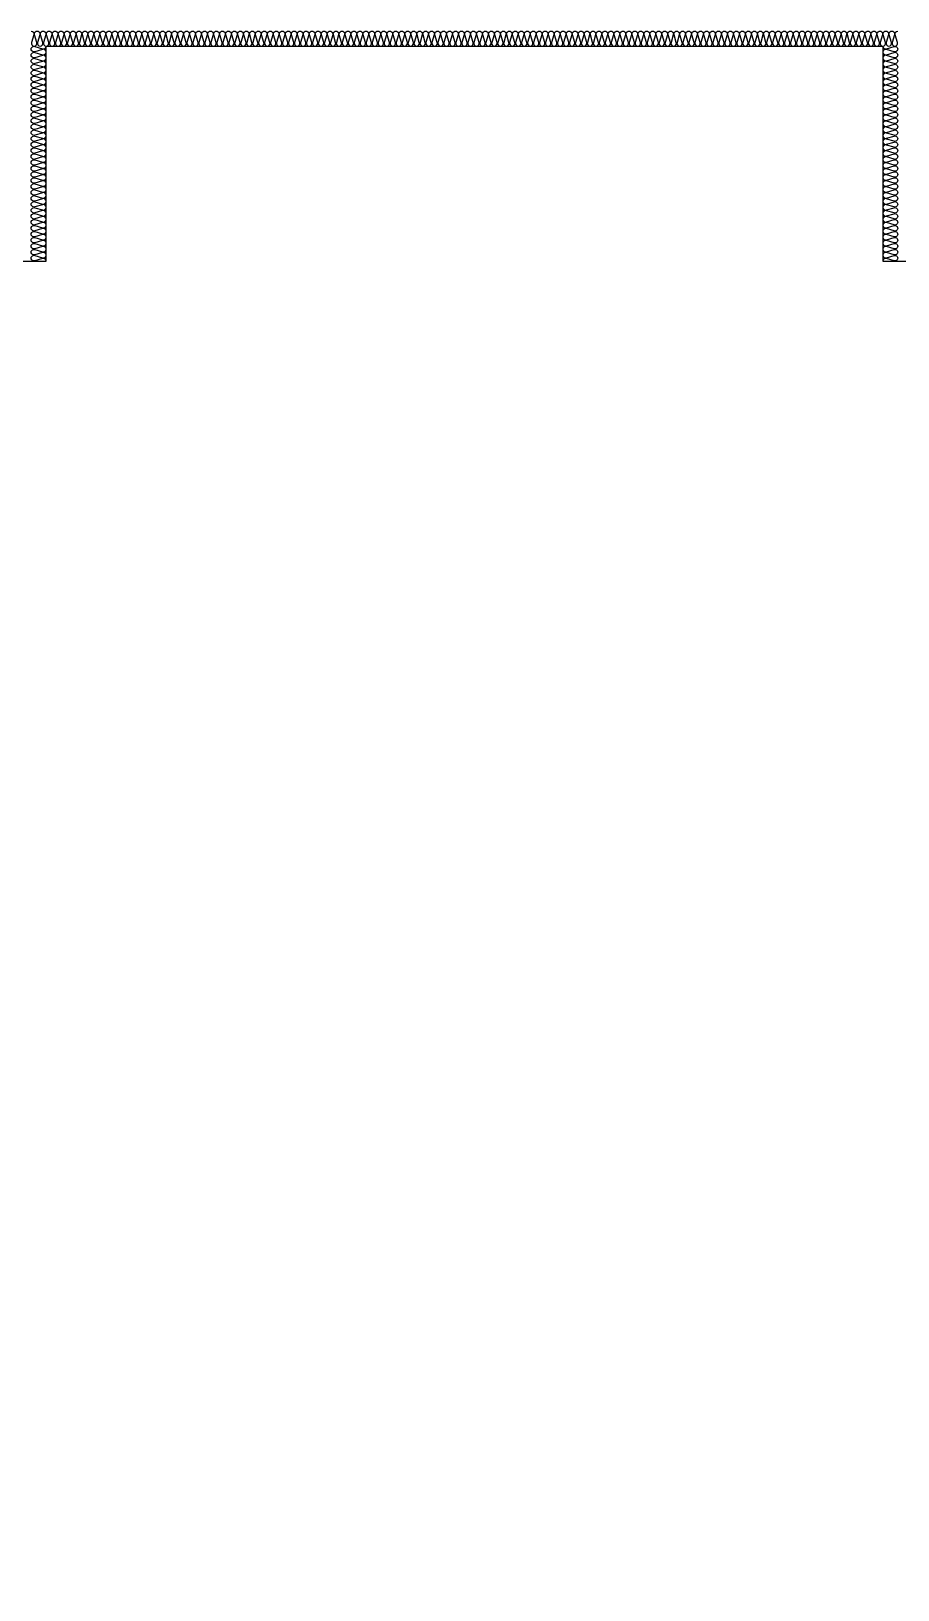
# Model space of a CAD drawing. Header units: millimetres. Extents: x 17311 to 801382, y -242618 to -104888.
# Drawn here: x 317411 to 320311, y -198279 to -193059 of the extents above; entities that cross this region are included whole.
import ezdxf

# ---------------------------------------------------------------- set-up
doc = ezdxf.new("R2010")
doc.units = ezdxf.units.MM
doc.header["$LTSCALE"] = 250
doc.layers.add('ISL', color=251, linetype='Continuous')

msp = doc.modelspace()

# ---------------------------------------------------------------- linework, layer by layer
at = {"layer": 'ISL'}
for points in [[(317410.7, -193059.5, -0.509039), (317419.5, -193071.6), (317411.8, -193097.4, 0.509267), (317420.7, -193109.5, 0.509267), (317429.5, -193097.4), (317421.8, -193071.6, -1.372593), (317439.5, -193071.6), (317431.8, -193097.4, 0.509267), (317440.7, -193109.5, 0.509267), (317449.5, -193097.4), (317441.8, -193071.6, -1.372593), (317459.5, -193071.6), (317451.8, -193097.4, 0.509267), (317460.7, -193109.5, 0.509267), (317469.5, -193097.4), (317461.8, -193071.6, -1.372593), (317479.5, -193071.6), (317471.8, -193097.4, 0.509267), (317480.7, -193109.5, 0.509267), (317489.5, -193097.4), (317481.8, -193071.6, -1.372593), (317499.5, -193071.6), (317491.8, -193097.4, 0.509267), (317500.7, -193109.5, 0.509267), (317509.5, -193097.4), (317501.8, -193071.6, -1.372593), (317519.5, -193071.6), (317511.8, -193097.4, 0.509267), (317520.7, -193109.5, 0.509267), (317529.5, -193097.4), (317521.8, -193071.6, -1.372593), (317539.5, -193071.6), (317531.8, -193097.4, 0.509267), (317540.7, -193109.5, 0.509267), (317549.5, -193097.4), (317541.8, -193071.6, -1.372593), (317559.5, -193071.6), (317551.8, -193097.4, 0.509267), (317560.7, -193109.5, 0.509267), (317569.5, -193097.4), (317561.8, -193071.6, -1.372593), (317579.5, -193071.6), (317571.8, -193097.4, 0.509267), (317580.7, -193109.5, 0.509267), (317589.5, -193097.4), (317581.8, -193071.6, -1.372593), (317599.5, -193071.6), (317591.8, -193097.4, 0.509267), (317600.7, -193109.5, 0.509267), (317609.5, -193097.4), (317601.8, -193071.6, -1.372593), (317619.5, -193071.6), (317611.8, -193097.4, 0.509267), (317620.7, -193109.5, 0.509267), (317629.5, -193097.4), (317621.8, -193071.6, -1.372593), (317639.5, -193071.6), (317631.8, -193097.4, 0.509267), (317640.7, -193109.5, 0.509267), (317649.5, -193097.4), (317641.8, -193071.6, -1.372593), (317659.5, -193071.6), (317651.8, -193097.4, 0.509267), (317660.7, -193109.5, 0.509267), (317669.5, -193097.4), (317661.8, -193071.6, -1.372593), (317679.5, -193071.6), (317671.8, -193097.4, 0.509267), (317680.7, -193109.5, 0.509267), (317689.5, -193097.4), (317681.8, -193071.6, -1.372593), (317699.5, -193071.6), (317691.8, -193097.4, 0.509267), (317700.7, -193109.5, 0.509267), (317709.5, -193097.4), (317701.8, -193071.6, -1.372593), (317719.5, -193071.6), (317711.8, -193097.4, 0.509267), (317720.7, -193109.5, 0.509267), (317729.5, -193097.4), (317721.8, -193071.6, -1.372593), (317739.5, -193071.6), (317731.8, -193097.4, 0.509267), (317740.7, -193109.5, 0.509267), (317749.5, -193097.4), (317741.8, -193071.6, -1.372593), (317759.5, -193071.6), (317751.8, -193097.4, 0.509267), (317760.7, -193109.5, 0.509267), (317769.5, -193097.4), (317761.8, -193071.6, -1.372593), (317779.5, -193071.6), (317771.8, -193097.4, 0.509267), (317780.7, -193109.5, 0.509267), (317789.5, -193097.4), (317781.8, -193071.6, -1.372593), (317799.5, -193071.6), (317791.8, -193097.4, 0.509267), (317800.7, -193109.5, 0.509267), (317809.5, -193097.4), (317801.8, -193071.6, -1.372593), (317819.5, -193071.6), (317811.8, -193097.4, 0.509267), (317820.7, -193109.5, 0.509267), (317829.5, -193097.4), (317821.8, -193071.6, -1.372593), (317839.5, -193071.6), (317831.8, -193097.4, 0.509267), (317840.7, -193109.5, 0.509267), (317849.5, -193097.4), (317841.8, -193071.6, -1.372593), (317859.5, -193071.6), (317851.8, -193097.4, 0.509267), (317860.7, -193109.5, 0.509267), (317869.5, -193097.4), (317861.8, -193071.6, -1.372593), (317879.5, -193071.6), (317871.8, -193097.4, 0.509267), (317880.7, -193109.5, 0.509267), (317889.5, -193097.4), (317881.8, -193071.6, -1.372593), (317899.5, -193071.6), (317891.8, -193097.4, 0.509267), (317900.7, -193109.5, 0.509267), (317909.5, -193097.4), (317901.8, -193071.6, -1.372593), (317919.5, -193071.6), (317911.8, -193097.4, 0.509267), (317920.7, -193109.5, 0.509267), (317929.5, -193097.4), (317921.8, -193071.6, -1.372593), (317939.5, -193071.6), (317931.8, -193097.4, 0.509267), (317940.7, -193109.5, 0.509267), (317949.5, -193097.4), (317941.8, -193071.6, -1.372593), (317959.5, -193071.6), (317951.8, -193097.4, 0.509267), (317960.7, -193109.5, 0.509267), (317969.5, -193097.4), (317961.8, -193071.6, -1.372593), (317979.5, -193071.6), (317971.8, -193097.4, 0.509267), (317980.7, -193109.5, 0.509267), (317989.5, -193097.4), (317981.8, -193071.6, -1.372593), (317999.5, -193071.6), (317991.8, -193097.4, 0.509267), (318000.7, -193109.5, 0.509267), (318009.5, -193097.4), (318001.8, -193071.6, -1.372593), (318019.5, -193071.6), (318011.8, -193097.4, 0.509267), (318020.7, -193109.5, 0.509267), (318029.5, -193097.4), (318021.8, -193071.6, -1.372593), (318039.5, -193071.6), (318031.8, -193097.4, 0.509267), (318040.7, -193109.5, 0.509267), (318049.5, -193097.4), (318041.8, -193071.6, -1.372593), (318059.5, -193071.6), (318051.8, -193097.4, 0.509267), (318060.7, -193109.5, 0.509267), (318069.5, -193097.4), (318061.8, -193071.6, -1.372593), (318079.5, -193071.6), (318071.8, -193097.4, 0.509267), (318080.7, -193109.5, 0.509267), (318089.5, -193097.4), (318081.8, -193071.6, -1.372593), (318099.5, -193071.6), (318091.8, -193097.4, 0.509267), (318100.7, -193109.5, 0.509267), (318109.5, -193097.4), (318101.8, -193071.6, -1.372593), (318119.5, -193071.6), (318111.8, -193097.4, 0.509267), (318120.7, -193109.5, 0.509267), (318129.5, -193097.4), (318121.8, -193071.6, -1.372593), (318139.5, -193071.6), (318131.8, -193097.4, 0.509267), (318140.7, -193109.5, 0.509267), (318149.5, -193097.4), (318141.8, -193071.6, -1.372593), (318159.5, -193071.6), (318151.8, -193097.4, 0.509267), (318160.7, -193109.5, 0.509267), (318169.5, -193097.4), (318161.8, -193071.6, -1.372593), (318179.5, -193071.6), (318171.8, -193097.4, 0.509267), (318180.7, -193109.5, 0.509267), (318189.5, -193097.4), (318181.8, -193071.6, -1.372593), (318199.5, -193071.6), (318191.8, -193097.4, 0.509267), (318200.7, -193109.5, 0.509267), (318209.5, -193097.4), (318201.8, -193071.6, -1.372593), (318219.5, -193071.6), (318211.8, -193097.4, 0.509267), (318220.7, -193109.5, 0.509267), (318229.5, -193097.4), (318221.8, -193071.6, -1.372593), (318239.5, -193071.6), (318231.8, -193097.4, 0.509267), (318240.7, -193109.5, 0.509267), (318249.5, -193097.4), (318241.8, -193071.6, -1.372593), (318259.5, -193071.6), (318251.8, -193097.4, 0.509267), (318260.7, -193109.5, 0.509267), (318269.5, -193097.4), (318261.8, -193071.6, -1.372593), (318279.5, -193071.6), (318271.8, -193097.4, 0.509267), (318280.7, -193109.5, 0.509267), (318289.5, -193097.4), (318281.8, -193071.6, -1.372593), (318299.5, -193071.6), (318291.8, -193097.4, 0.509267), (318300.7, -193109.5, 0.509267), (318309.5, -193097.4), (318301.8, -193071.6, -1.372593), (318319.5, -193071.6), (318311.8, -193097.4, 0.509267), (318320.7, -193109.5, 0.509267), (318329.5, -193097.4), (318321.8, -193071.6, -1.372593), (318339.5, -193071.6), (318331.8, -193097.4, 0.509267), (318340.7, -193109.5, 0.509267), (318349.5, -193097.4), (318341.8, -193071.6, -1.372593), (318359.5, -193071.6), (318351.8, -193097.4, 0.509267), (318360.7, -193109.5, 0.509267), (318369.5, -193097.4), (318361.8, -193071.6, -1.372593), (318379.5, -193071.6), (318371.8, -193097.4, 0.509267), (318380.7, -193109.5, 0.509267), (318389.5, -193097.4), (318381.8, -193071.6, -1.372593), (318399.5, -193071.6), (318391.8, -193097.4, 0.509267), (318400.7, -193109.5, 0.509267), (318409.5, -193097.4), (318401.8, -193071.6, -1.372593), (318419.5, -193071.6), (318411.8, -193097.4, 0.509267), (318420.7, -193109.5, 0.509267), (318429.5, -193097.4), (318421.8, -193071.6, -1.372593), (318439.5, -193071.6), (318431.8, -193097.4, 0.509267), (318440.7, -193109.5, 0.509267), (318449.5, -193097.4), (318441.8, -193071.6, -1.372593), (318459.5, -193071.6), (318451.8, -193097.4, 0.509267), (318460.7, -193109.5, 0.509267), (318469.5, -193097.4), (318461.8, -193071.6, -1.372593), (318479.5, -193071.6), (318471.8, -193097.4, 0.509267), (318480.7, -193109.5, 0.509267), (318489.5, -193097.4), (318481.8, -193071.6, -1.372593), (318499.5, -193071.6), (318491.8, -193097.4, 0.509267), (318500.7, -193109.5, 0.509267), (318509.5, -193097.4), (318501.8, -193071.6, -1.372593), (318519.5, -193071.6), (318511.8, -193097.4, 0.509267), (318520.7, -193109.5, 0.509267), (318529.5, -193097.4), (318521.8, -193071.6, -1.372593), (318539.5, -193071.6), (318531.8, -193097.4, 0.509267), (318540.7, -193109.5, 0.509267), (318549.5, -193097.4), (318541.8, -193071.6, -1.372593), (318559.5, -193071.6), (318551.8, -193097.4, 0.509267), (318560.7, -193109.5, 0.509267), (318569.5, -193097.4), (318561.8, -193071.6, -1.372593), (318579.5, -193071.6), (318571.8, -193097.4, 0.509267), (318580.7, -193109.5, 0.509267), (318589.5, -193097.4), (318581.8, -193071.6, -1.372593), (318599.5, -193071.6), (318591.8, -193097.4, 0.509267), (318600.7, -193109.5, 0.509267), (318609.5, -193097.4), (318601.8, -193071.6, -1.372593), (318619.5, -193071.6), (318611.8, -193097.4, 0.509267), (318620.7, -193109.5, 0.509267), (318629.5, -193097.4), (318621.8, -193071.6, -1.372593), (318639.5, -193071.6), (318631.8, -193097.4, 0.509267), (318640.7, -193109.5, 0.509267), (318649.5, -193097.4), (318641.8, -193071.6, -1.372593), (318659.5, -193071.6), (318651.8, -193097.4, 0.509267), (318660.7, -193109.5, 0.509267), (318669.5, -193097.4), (318661.8, -193071.6, -1.372593), (318679.5, -193071.6), (318671.8, -193097.4, 0.509267), (318680.7, -193109.5, 0.509267), (318689.5, -193097.4), (318681.8, -193071.6, -1.372593), (318699.5, -193071.6), (318691.8, -193097.4, 0.509267), (318700.7, -193109.5, 0.509267), (318709.5, -193097.4), (318701.8, -193071.6, -1.372593), (318719.5, -193071.6), (318711.8, -193097.4, 0.509267), (318720.7, -193109.5, 0.509267), (318729.5, -193097.4), (318721.8, -193071.6, -1.372593), (318739.5, -193071.6), (318731.8, -193097.4, 0.509267), (318740.7, -193109.5, 0.509267), (318749.5, -193097.4), (318741.8, -193071.6, -1.372593), (318759.5, -193071.6), (318751.8, -193097.4, 0.509267), (318760.7, -193109.5, 0.509267), (318769.5, -193097.4), (318761.8, -193071.6, -1.372593), (318779.5, -193071.6), (318771.8, -193097.4, 0.509267), (318780.7, -193109.5, 0.509267), (318789.5, -193097.4), (318781.8, -193071.6, -1.372593), (318799.5, -193071.6), (318791.8, -193097.4, 0.509267), (318800.7, -193109.5, 0.509267), (318809.5, -193097.4), (318801.8, -193071.6, -1.372593), (318819.5, -193071.6), (318811.8, -193097.4, 0.509267), (318820.7, -193109.5, 0.509267), (318829.5, -193097.4), (318821.8, -193071.6, -1.372593), (318839.5, -193071.6), (318831.8, -193097.4, 0.509267), (318840.7, -193109.5, 0.509267), (318849.5, -193097.4), (318841.8, -193071.6, -1.372593), (318859.5, -193071.6), (318851.8, -193097.4, 0.509267), (318860.7, -193109.5, 0.509267), (318869.5, -193097.4), (318861.8, -193071.6, -1.372593), (318879.5, -193071.6), (318871.8, -193097.4, 0.509267), (318880.7, -193109.5, 0.509267), (318889.5, -193097.4), (318881.8, -193071.6, -1.372593), (318899.5, -193071.6), (318891.8, -193097.4, 0.509267), (318900.7, -193109.5, 0.509267), (318909.5, -193097.4), (318901.8, -193071.6, -1.372593), (318919.5, -193071.6), (318911.8, -193097.4, 0.509267), (318920.7, -193109.5, 0.509267), (318929.5, -193097.4), (318921.8, -193071.6, -1.372593), (318939.5, -193071.6), (318931.8, -193097.4, 0.509267), (318940.7, -193109.5, 0.509267), (318949.5, -193097.4), (318941.8, -193071.6, -1.372593), (318959.5, -193071.6), (318951.8, -193097.4, 0.509267), (318960.7, -193109.5, 0.509267), (318969.5, -193097.4), (318961.8, -193071.6, -1.372593), (318979.5, -193071.6), (318971.8, -193097.4, 0.509267), (318980.7, -193109.5, 0.509267), (318989.5, -193097.4), (318981.8, -193071.6, -1.372593), (318999.5, -193071.6), (318991.8, -193097.4, 0.509267), (319000.7, -193109.5, 0.509267), (319009.5, -193097.4), (319001.8, -193071.6, -1.372593), (319019.5, -193071.6), (319011.8, -193097.4, 0.509267), (319020.7, -193109.5, 0.509267), (319029.5, -193097.4), (319021.8, -193071.6, -1.372593), (319039.5, -193071.6), (319031.8, -193097.4, 0.509267), (319040.7, -193109.5, 0.509267), (319049.5, -193097.4), (319041.8, -193071.6, -1.372593), (319059.5, -193071.6), (319051.8, -193097.4, 0.509267), (319060.7, -193109.5, 0.509267), (319069.5, -193097.4), (319061.8, -193071.6, -1.372593), (319079.5, -193071.6), (319071.8, -193097.4, 0.509267), (319080.7, -193109.5, 0.509267), (319089.5, -193097.4), (319081.8, -193071.6, -1.372593), (319099.5, -193071.6), (319091.8, -193097.4, 0.509267), (319100.7, -193109.5, 0.509267), (319109.5, -193097.4), (319101.8, -193071.6, -1.372593), (319119.5, -193071.6), (319111.8, -193097.4, 0.509267), (319120.7, -193109.5, 0.509267), (319129.5, -193097.4), (319121.8, -193071.6, -1.372593), (319139.5, -193071.6), (319131.8, -193097.4, 0.509267), (319140.7, -193109.5, 0.509267), (319149.5, -193097.4), (319141.8, -193071.6, -1.372593), (319159.5, -193071.6), (319151.8, -193097.4, 0.509267), (319160.7, -193109.5, 0.509267), (319169.5, -193097.4), (319161.8, -193071.6, -1.372593), (319179.5, -193071.6), (319171.8, -193097.4, 0.509267), (319180.7, -193109.5, 0.509267), (319189.5, -193097.4), (319181.8, -193071.6, -1.372593), (319199.5, -193071.6), (319191.8, -193097.4, 0.509267), (319200.7, -193109.5, 0.509267), (319209.5, -193097.4), (319201.8, -193071.6, -1.372593), (319219.5, -193071.6), (319211.8, -193097.4, 0.509267), (319220.7, -193109.5, 0.509267), (319229.5, -193097.4), (319221.8, -193071.6, -1.372593), (319239.5, -193071.6), (319231.8, -193097.4, 0.509267), (319240.7, -193109.5, 0.509267), (319249.5, -193097.4), (319241.8, -193071.6, -1.372593), (319259.5, -193071.6), (319251.8, -193097.4, 0.509267), (319260.7, -193109.5, 0.509267), (319269.5, -193097.4), (319261.8, -193071.6, -1.372593), (319279.5, -193071.6), (319271.8, -193097.4, 0.509267), (319280.7, -193109.5, 0.509267), (319289.5, -193097.4), (319281.8, -193071.6, -1.372593), (319299.5, -193071.6), (319291.8, -193097.4, 0.509267), (319300.7, -193109.5, 0.509267), (319309.5, -193097.4), (319301.8, -193071.6, -1.372593), (319319.5, -193071.6), (319311.8, -193097.4, 0.509267), (319320.7, -193109.5, 0.509267), (319329.5, -193097.4), (319321.8, -193071.6, -1.372593), (319339.5, -193071.6), (319331.8, -193097.4, 0.509267), (319340.7, -193109.5, 0.509267), (319349.5, -193097.4), (319341.8, -193071.6, -1.372593), (319359.5, -193071.6), (319351.8, -193097.4, 0.509267), (319360.7, -193109.5, 0.509267), (319369.5, -193097.4), (319361.8, -193071.6, -1.372593), (319379.5, -193071.6), (319371.8, -193097.4, 0.509267), (319380.7, -193109.5, 0.509267), (319389.5, -193097.4), (319381.8, -193071.6, -1.372593), (319399.5, -193071.6), (319391.8, -193097.4, 0.509267), (319400.7, -193109.5, 0.509267), (319409.5, -193097.4), (319401.8, -193071.6, -1.372593), (319419.5, -193071.6), (319411.8, -193097.4, 0.509267), (319420.7, -193109.5, 0.509267), (319429.5, -193097.4), (319421.8, -193071.6, -1.372593), (319439.5, -193071.6), (319431.8, -193097.4, 0.509267), (319440.7, -193109.5, 0.509267), (319449.5, -193097.4), (319441.8, -193071.6, -1.372593), (319459.5, -193071.6), (319451.8, -193097.4, 0.509267), (319460.7, -193109.5, 0.509267), (319469.5, -193097.4), (319461.8, -193071.6, -1.372593), (319479.5, -193071.6), (319471.8, -193097.4, 0.509267), (319480.7, -193109.5, 0.509267), (319489.5, -193097.4), (319481.8, -193071.6, -1.372593), (319499.5, -193071.6), (319491.8, -193097.4, 0.509267), (319500.7, -193109.5, 0.509267), (319509.5, -193097.4), (319501.8, -193071.6, -1.372593), (319519.5, -193071.6), (319511.8, -193097.4, 0.509267), (319520.7, -193109.5, 0.509267), (319529.5, -193097.4), (319521.8, -193071.6, -1.372593), (319539.5, -193071.6), (319531.8, -193097.4, 0.509267), (319540.7, -193109.5, 0.509267), (319549.5, -193097.4), (319541.8, -193071.6, -1.372593), (319559.5, -193071.6), (319551.8, -193097.4, 0.509267), (319560.7, -193109.5, 0.509267), (319569.5, -193097.4), (319561.8, -193071.6, -1.372593), (319579.5, -193071.6), (319571.8, -193097.4, 0.509267), (319580.7, -193109.5, 0.509267), (319589.5, -193097.4), (319581.8, -193071.6, -1.372593), (319599.5, -193071.6), (319591.8, -193097.4, 0.509267), (319600.7, -193109.5, 0.509267), (319609.5, -193097.4), (319601.8, -193071.6, -1.372593), (319619.5, -193071.6), (319611.8, -193097.4, 0.509267), (319620.7, -193109.5, 0.509267), (319629.5, -193097.4), (319621.8, -193071.6, -1.372593), (319639.5, -193071.6), (319631.8, -193097.4, 0.509267), (319640.7, -193109.5, 0.509267), (319649.5, -193097.4), (319641.8, -193071.6, -1.372593), (319659.5, -193071.6), (319651.8, -193097.4, 0.509267), (319660.7, -193109.5, 0.509267), (319669.5, -193097.4), (319661.8, -193071.6, -1.372593), (319679.5, -193071.6), (319671.8, -193097.4, 0.509267), (319680.7, -193109.5, 0.509267), (319689.5, -193097.4), (319681.8, -193071.6, -1.372593), (319699.5, -193071.6), (319691.8, -193097.4, 0.509267), (319700.7, -193109.5, 0.509267), (319709.5, -193097.4), (319701.8, -193071.6, -1.372593), (319719.5, -193071.6), (319711.8, -193097.4, 0.509267), (319720.7, -193109.5, 0.509267), (319729.5, -193097.4), (319721.8, -193071.6, -1.372593), (319739.5, -193071.6), (319731.8, -193097.4, 0.509267), (319740.7, -193109.5, 0.509267), (319749.5, -193097.4), (319741.8, -193071.6, -1.372593), (319759.5, -193071.6), (319751.8, -193097.4, 0.509267), (319760.7, -193109.5, 0.509267), (319769.5, -193097.4), (319761.8, -193071.6, -1.372593), (319779.5, -193071.6), (319771.8, -193097.4, 0.509267), (319780.7, -193109.5, 0.509267), (319789.5, -193097.4), (319781.8, -193071.6, -1.372593), (319799.5, -193071.6), (319791.8, -193097.4, 0.509267), (319800.7, -193109.5, 0.509267), (319809.5, -193097.4), (319801.8, -193071.6, -1.372593), (319819.5, -193071.6), (319811.8, -193097.4, 0.509267), (319820.7, -193109.5, 0.509267), (319829.5, -193097.4), (319821.8, -193071.6, -1.372593), (319839.5, -193071.6), (319831.8, -193097.4, 0.509267), (319840.7, -193109.5, 0.509267), (319849.5, -193097.4), (319841.8, -193071.6, -1.372593), (319859.5, -193071.6), (319851.8, -193097.4, 0.509267), (319860.7, -193109.5, 0.509267), (319869.5, -193097.4), (319861.8, -193071.6, -1.372593), (319879.5, -193071.6), (319871.8, -193097.4, 0.509267), (319880.7, -193109.5, 0.509267), (319889.5, -193097.4), (319881.8, -193071.6, -1.372593), (319899.5, -193071.6), (319891.8, -193097.4, 0.509267), (319900.7, -193109.5, 0.509267), (319909.5, -193097.4), (319901.8, -193071.6, -1.372593), (319919.5, -193071.6), (319911.8, -193097.4, 0.509267), (319920.7, -193109.5, 0.509267), (319929.5, -193097.4), (319921.8, -193071.6, -1.372593), (319939.5, -193071.6), (319931.8, -193097.4, 0.509267), (319940.7, -193109.5, 0.509267), (319949.5, -193097.4), (319941.8, -193071.6, -1.372593), (319959.5, -193071.6), (319951.8, -193097.4, 0.509267), (319960.7, -193109.5, 0.509267), (319969.5, -193097.4), (319961.8, -193071.6, -1.372593), (319979.5, -193071.6), (319971.8, -193097.4, 0.509267), (319980.7, -193109.5, 0.509267), (319989.5, -193097.4), (319981.8, -193071.6, -1.372593), (319999.5, -193071.6), (319991.8, -193097.4, 0.509267), (320000.7, -193109.5, 0.509267), (320009.5, -193097.4), (320001.8, -193071.6, -1.372593), (320019.5, -193071.6), (320011.8, -193097.4, 0.509267), (320020.7, -193109.5, 0.509267), (320029.5, -193097.4), (320021.8, -193071.6, -1.372593), (320039.5, -193071.6), (320031.8, -193097.4, 0.509267), (320040.7, -193109.5, 0.509267), (320049.5, -193097.4), (320041.8, -193071.6, -1.372593), (320059.5, -193071.6), (320051.8, -193097.4, 0.509267), (320060.7, -193109.5, 0.509267), (320069.5, -193097.4), (320061.8, -193071.6, -1.372593), (320079.5, -193071.6), (320071.8, -193097.4, 0.509267), (320080.7, -193109.5, 0.509267), (320089.5, -193097.4), (320081.8, -193071.6, -1.372593), (320099.5, -193071.6), (320091.8, -193097.4, 0.509267), (320100.7, -193109.5, 0.509267), (320109.5, -193097.4), (320101.8, -193071.6, -1.372593), (320119.5, -193071.6), (320111.8, -193097.4, 0.509267), (320120.7, -193109.5, 0.509267), (320129.5, -193097.4), (320121.8, -193071.6, -1.372593), (320139.5, -193071.6), (320131.8, -193097.4, 0.509267), (320140.7, -193109.5, 0.509267), (320149.5, -193097.4), (320141.8, -193071.6, -1.372593), (320159.5, -193071.6), (320151.8, -193097.4, 0.509267), (320160.7, -193109.5, 0.509267), (320169.5, -193097.4), (320161.8, -193071.6, -1.372593), (320179.5, -193071.6), (320171.8, -193097.4, 0.509267), (320180.7, -193109.5, 0.509267), (320189.5, -193097.4), (320181.8, -193071.6, -1.372593), (320199.5, -193071.6), (320191.8, -193097.4, 0.509267), (320200.7, -193109.5, 0.509267), (320209.5, -193097.4), (320201.8, -193071.6, -1.372593), (320219.5, -193071.6), (320211.8, -193097.4, 0.509267), (320220.7, -193109.5, 0.509267), (320229.5, -193097.4), (320221.8, -193071.6, -1.372593), (320239.5, -193071.6), (320231.8, -193097.4, 0.509267), (320240.7, -193109.5, 0.509267), (320249.5, -193097.4), (320241.8, -193071.6, -1.372593), (320259.5, -193071.6), (320251.8, -193097.4, 0.509267), (320260.7, -193109.5, 0.509267), (320269.5, -193097.4), (320261.8, -193071.6, -1.372593), (320279.5, -193071.6), (320271.8, -193097.4, 0.509267), (320280.7, -193109.5, 0.509267), (320289.5, -193097.4), (320281.8, -193071.6, -1.372593), (320299.5, -193071.6), (320291.8, -193097.4, 0.509267), (320300.7, -193109.5, 0.509267), (320309.5, -193097.4), (320301.8, -193071.6, -0.508361), (320310.7, -193059.5)], [(317460.7, -193829.5, 0.509267), (317448.5, -193820.6), (317422.8, -193828.3, -1.372593), (317422.8, -193810.6), (317448.5, -193818.3, 0.509267), (317460.7, -193809.5, 0.509267), (317448.5, -193800.6), (317422.8, -193808.3, -1.372593), (317422.8, -193790.6), (317448.5, -193798.3, 0.509267), (317460.7, -193789.5, 0.509267), (317448.5, -193780.6), (317422.8, -193788.3, -1.372593), (317422.8, -193770.6), (317448.5, -193778.3, 0.509267), (317460.7, -193769.5, 0.509267), (317448.5, -193760.6), (317422.8, -193768.3, -1.372593), (317422.8, -193750.6), (317448.5, -193758.3, 0.509267), (317460.7, -193749.5, 0.509267), (317448.5, -193740.6), (317422.8, -193748.3, -1.372593), (317422.8, -193730.6), (317448.5, -193738.3, 0.509267), (317460.7, -193729.5, 0.509267), (317448.5, -193720.6), (317422.8, -193728.3, -1.372593), (317422.8, -193710.6), (317448.5, -193718.3, 0.509267), (317460.7, -193709.5, 0.509267), (317448.5, -193700.6), (317422.8, -193708.3, -1.372593), (317422.8, -193690.6), (317448.5, -193698.3, 0.509267), (317460.7, -193689.5, 0.509267), (317448.5, -193680.6), (317422.8, -193688.3, -1.372593), (317422.8, -193670.6), (317448.5, -193678.3, 0.509267), (317460.7, -193669.5, 0.509267), (317448.5, -193660.6), (317422.8, -193668.3, -1.372593), (317422.8, -193650.6), (317448.5, -193658.3, 0.509267), (317460.7, -193649.5, 0.509267), (317448.5, -193640.6), (317422.8, -193648.3, -1.372593), (317422.8, -193630.6), (317448.5, -193638.3, 0.509267), (317460.7, -193629.5, 0.509267), (317448.5, -193620.6), (317422.8, -193628.3, -1.372593), (317422.8, -193610.6), (317448.5, -193618.3, 0.509267), (317460.7, -193609.5, 0.509267), (317448.5, -193600.6), (317422.8, -193608.3, -1.372593), (317422.8, -193590.6), (317448.5, -193598.3, 0.509267), (317460.7, -193589.5, 0.509267), (317448.5, -193580.6), (317422.8, -193588.3, -1.372593), (317422.8, -193570.6), (317448.5, -193578.3, 0.509267), (317460.7, -193569.5, 0.509267), (317448.5, -193560.6), (317422.8, -193568.3, -1.372593), (317422.8, -193550.6), (317448.5, -193558.3, 0.509267), (317460.7, -193549.5, 0.509267), (317448.5, -193540.6), (317422.8, -193548.3, -1.372593), (317422.8, -193530.6), (317448.5, -193538.3, 0.509267), (317460.7, -193529.5, 0.509267), (317448.5, -193520.6), (317422.8, -193528.3, -1.372593), (317422.8, -193510.6), (317448.5, -193518.3, 0.509267), (317460.7, -193509.5, 0.509267), (317448.5, -193500.6), (317422.8, -193508.3, -1.372593), (317422.8, -193490.6), (317448.5, -193498.3, 0.509267), (317460.7, -193489.5, 0.509267), (317448.5, -193480.6), (317422.8, -193488.3, -1.372593), (317422.8, -193470.6), (317448.5, -193478.3, 0.509267), (317460.7, -193469.5, 0.509267), (317448.5, -193460.6), (317422.8, -193468.3, -1.372593), (317422.8, -193450.6), (317448.5, -193458.3, 0.509267), (317460.7, -193449.5, 0.509267), (317448.5, -193440.6), (317422.8, -193448.3, -1.372593), (317422.8, -193430.6), (317448.5, -193438.3, 0.509267), (317460.7, -193429.5, 0.509267), (317448.5, -193420.6), (317422.8, -193428.3, -1.372593), (317422.8, -193410.6), (317448.5, -193418.3, 0.509267), (317460.7, -193409.5, 0.509267), (317448.5, -193400.6), (317422.8, -193408.3, -1.372593), (317422.8, -193390.6), (317448.5, -193398.3, 0.509267), (317460.7, -193389.5, 0.509267), (317448.5, -193380.6), (317422.8, -193388.3, -1.372593), (317422.8, -193370.6), (317448.5, -193378.3, 0.509267), (317460.7, -193369.5, 0.509267), (317448.5, -193360.6), (317422.8, -193368.3, -1.372593), (317422.8, -193350.6), (317448.5, -193358.3, 0.509267), (317460.7, -193349.5, 0.509267), (317448.5, -193340.6), (317422.8, -193348.3, -1.372593), (317422.8, -193330.6), (317448.5, -193338.3, 0.509267), (317460.7, -193329.5, 0.509267), (317448.5, -193320.6), (317422.8, -193328.3, -1.372593), (317422.8, -193310.6), (317448.5, -193318.3, 0.509267), (317460.7, -193309.5, 0.509267), (317448.5, -193300.6), (317422.8, -193308.3, -1.372593), (317422.8, -193290.6), (317448.5, -193298.3, 0.509267), (317460.7, -193289.5, 0.509267), (317448.5, -193280.6), (317422.8, -193288.3, -1.372593), (317422.8, -193270.6), (317448.5, -193278.3, 0.509267), (317460.7, -193269.5, 0.509267), (317448.5, -193260.6), (317422.8, -193268.3, -1.372593), (317422.8, -193250.6), (317448.5, -193258.3, 0.509267), (317460.7, -193249.5, 0.509267), (317448.5, -193240.6), (317422.8, -193248.3, -1.372593), (317422.8, -193230.6), (317448.5, -193238.3, 0.509267), (317460.7, -193229.5, 0.509267), (317448.5, -193220.6), (317422.8, -193228.3, -1.372593), (317422.8, -193210.6), (317448.5, -193218.3, 0.509267), (317460.7, -193209.5, 0.509267), (317448.5, -193200.6), (317422.8, -193208.3, -1.372593), (317422.8, -193190.6), (317448.5, -193198.3, 0.509267), (317460.7, -193189.5, 0.509267), (317448.5, -193180.6), (317422.8, -193188.3, -1.372593), (317422.8, -193170.6), (317448.5, -193178.3, 0.509267), (317460.7, -193169.5, 0.509267), (317448.5, -193160.6), (317422.8, -193168.3, -1.372593), (317422.8, -193150.6), (317448.5, -193158.3, 0.509267), (317460.7, -193149.5, 0.509267), (317448.5, -193140.6), (317422.8, -193148.3, -1.372593), (317422.8, -193130.6), (317448.5, -193138.3, 0.509267), (317460.7, -193129.5, 0.509267), (317448.5, -193120.6), (317422.8, -193128.3, -1.372593), (317422.8, -193110.6), (317448.5, -193118.3, 0.509267), (317460.7, -193109.5)], [(320260.7, -193109.5, 0.509267), (320272.8, -193118.3), (320298.5, -193110.7, -1.372593), (320298.5, -193128.3), (320272.8, -193120.7, 0.509267), (320260.7, -193129.5, 0.509267), (320272.8, -193138.3), (320298.5, -193130.7, -1.372593), (320298.5, -193148.3), (320272.8, -193140.7, 0.509267), (320260.7, -193149.5, 0.509267), (320272.8, -193158.3), (320298.5, -193150.7, -1.372593), (320298.5, -193168.3), (320272.8, -193160.7, 0.509267), (320260.7, -193169.5, 0.509267), (320272.8, -193178.3), (320298.5, -193170.7, -1.372593), (320298.5, -193188.3), (320272.8, -193180.7, 0.509267), (320260.7, -193189.5, 0.509267), (320272.8, -193198.3), (320298.5, -193190.7, -1.372593), (320298.5, -193208.3), (320272.8, -193200.7, 0.509267), (320260.7, -193209.5, 0.509267), (320272.8, -193218.3), (320298.5, -193210.7, -1.372593), (320298.5, -193228.3), (320272.8, -193220.7, 0.509267), (320260.7, -193229.5, 0.509267), (320272.8, -193238.3), (320298.5, -193230.7, -1.372593), (320298.5, -193248.3), (320272.8, -193240.7, 0.509267), (320260.7, -193249.5, 0.509267), (320272.8, -193258.3), (320298.5, -193250.7, -1.372593), (320298.5, -193268.3), (320272.8, -193260.7, 0.509267), (320260.7, -193269.5, 0.509267), (320272.8, -193278.3), (320298.5, -193270.7, -1.372593), (320298.5, -193288.3), (320272.8, -193280.7, 0.509267), (320260.7, -193289.5, 0.509267), (320272.8, -193298.3), (320298.5, -193290.7, -1.372593), (320298.5, -193308.3), (320272.8, -193300.7, 0.509267), (320260.7, -193309.5, 0.509267), (320272.8, -193318.3), (320298.5, -193310.7, -1.372593), (320298.5, -193328.3), (320272.8, -193320.7, 0.509267), (320260.7, -193329.5, 0.509267), (320272.8, -193338.3), (320298.5, -193330.7, -1.372593), (320298.5, -193348.3), (320272.8, -193340.7, 0.509267), (320260.7, -193349.5, 0.509267), (320272.8, -193358.3), (320298.5, -193350.7, -1.372593), (320298.5, -193368.3), (320272.8, -193360.7, 0.509267), (320260.7, -193369.5, 0.509267), (320272.8, -193378.3), (320298.5, -193370.7, -1.372593), (320298.5, -193388.3), (320272.8, -193380.7, 0.509267), (320260.7, -193389.5, 0.509267), (320272.8, -193398.3), (320298.5, -193390.7, -1.372593), (320298.5, -193408.3), (320272.8, -193400.7, 0.509267), (320260.7, -193409.5, 0.509267), (320272.8, -193418.3), (320298.5, -193410.7, -1.372593), (320298.5, -193428.3), (320272.8, -193420.7, 0.509267), (320260.7, -193429.5, 0.509267), (320272.8, -193438.3), (320298.5, -193430.7, -1.372593), (320298.5, -193448.3), (320272.8, -193440.7, 0.509267), (320260.7, -193449.5, 0.509267), (320272.8, -193458.3), (320298.5, -193450.7, -1.372593), (320298.5, -193468.3), (320272.8, -193460.7, 0.509267), (320260.7, -193469.5, 0.509267), (320272.8, -193478.3), (320298.5, -193470.7, -1.372593), (320298.5, -193488.3), (320272.8, -193480.7, 0.509267), (320260.7, -193489.5, 0.509267), (320272.8, -193498.3), (320298.5, -193490.7, -1.372593), (320298.5, -193508.3), (320272.8, -193500.7, 0.509267), (320260.7, -193509.5, 0.509267), (320272.8, -193518.3), (320298.5, -193510.7, -1.372593), (320298.5, -193528.3), (320272.8, -193520.7, 0.509267), (320260.7, -193529.5, 0.509267), (320272.8, -193538.3), (320298.5, -193530.7, -1.372593), (320298.5, -193548.3), (320272.8, -193540.7, 0.509267), (320260.7, -193549.5, 0.509267), (320272.8, -193558.3), (320298.5, -193550.7, -1.372593), (320298.5, -193568.3), (320272.8, -193560.7, 0.509267), (320260.7, -193569.5, 0.509267), (320272.8, -193578.3), (320298.5, -193570.7, -1.372593), (320298.5, -193588.3), (320272.8, -193580.7, 0.509267), (320260.7, -193589.5, 0.509267), (320272.8, -193598.3), (320298.5, -193590.7, -1.372593), (320298.5, -193608.3), (320272.8, -193600.7, 0.509267), (320260.7, -193609.5, 0.509267), (320272.8, -193618.3), (320298.5, -193610.7, -1.372593), (320298.5, -193628.3), (320272.8, -193620.7, 0.509267), (320260.7, -193629.5, 0.509267), (320272.8, -193638.3), (320298.5, -193630.7, -1.372593), (320298.5, -193648.3), (320272.8, -193640.7, 0.509267), (320260.7, -193649.5, 0.509267), (320272.8, -193658.3), (320298.5, -193650.7, -1.372593), (320298.5, -193668.3), (320272.8, -193660.7, 0.509267), (320260.7, -193669.5, 0.509267), (320272.8, -193678.3), (320298.5, -193670.7, -1.372593), (320298.5, -193688.3), (320272.8, -193680.7, 0.509267), (320260.7, -193689.5, 0.509267), (320272.8, -193698.3), (320298.5, -193690.7, -1.372593), (320298.5, -193708.3), (320272.8, -193700.7, 0.509267), (320260.7, -193709.5, 0.509267), (320272.8, -193718.3), (320298.5, -193710.7, -1.372593), (320298.5, -193728.3), (320272.8, -193720.7, 0.509267), (320260.7, -193729.5, 0.509267), (320272.8, -193738.3), (320298.5, -193730.7, -1.372593), (320298.5, -193748.3), (320272.8, -193740.7, 0.509267), (320260.7, -193749.5, 0.509267), (320272.8, -193758.3), (320298.5, -193750.7, -1.372593), (320298.5, -193768.3), (320272.8, -193760.7, 0.509267), (320260.7, -193769.5, 0.509267), (320272.8, -193778.3), (320298.5, -193770.7, -1.372593), (320298.5, -193788.3), (320272.8, -193780.7, 0.509267), (320260.7, -193789.5, 0.509267), (320272.8, -193798.3), (320298.5, -193790.7, -1.372593), (320298.5, -193808.3), (320272.8, -193800.7, 0.509267), (320260.7, -193809.5, 0.509267), (320272.8, -193818.3), (320298.5, -193810.7, -1.372593), (320298.5, -193828.3), (320272.8, -193820.7, 0.509267), (320260.7, -193829.5)]]:
    msp.add_lwpolyline(points, format="xyb", dxfattribs=at)
msp.add_lwpolyline([(316560.7, -198279.5), (316610.7, -198279.5), (316610.7, -193829.5), (317460.7, -193829.5), (317460.7, -193109.5), (320260.7, -193109.5), (320260.7, -193829.5), (321060.7, -193829.5), (321060.7, -193109.5), (323860.7, -193109.5), (323860.7, -193829.5), (324660.7, -193829.5), (324660.7, -193109.5), (327460.7, -193109.5), (327460.7, -193829.5), (328260.7, -193829.5)], dxfattribs=at)

doc.saveas('drawing.dxf')
